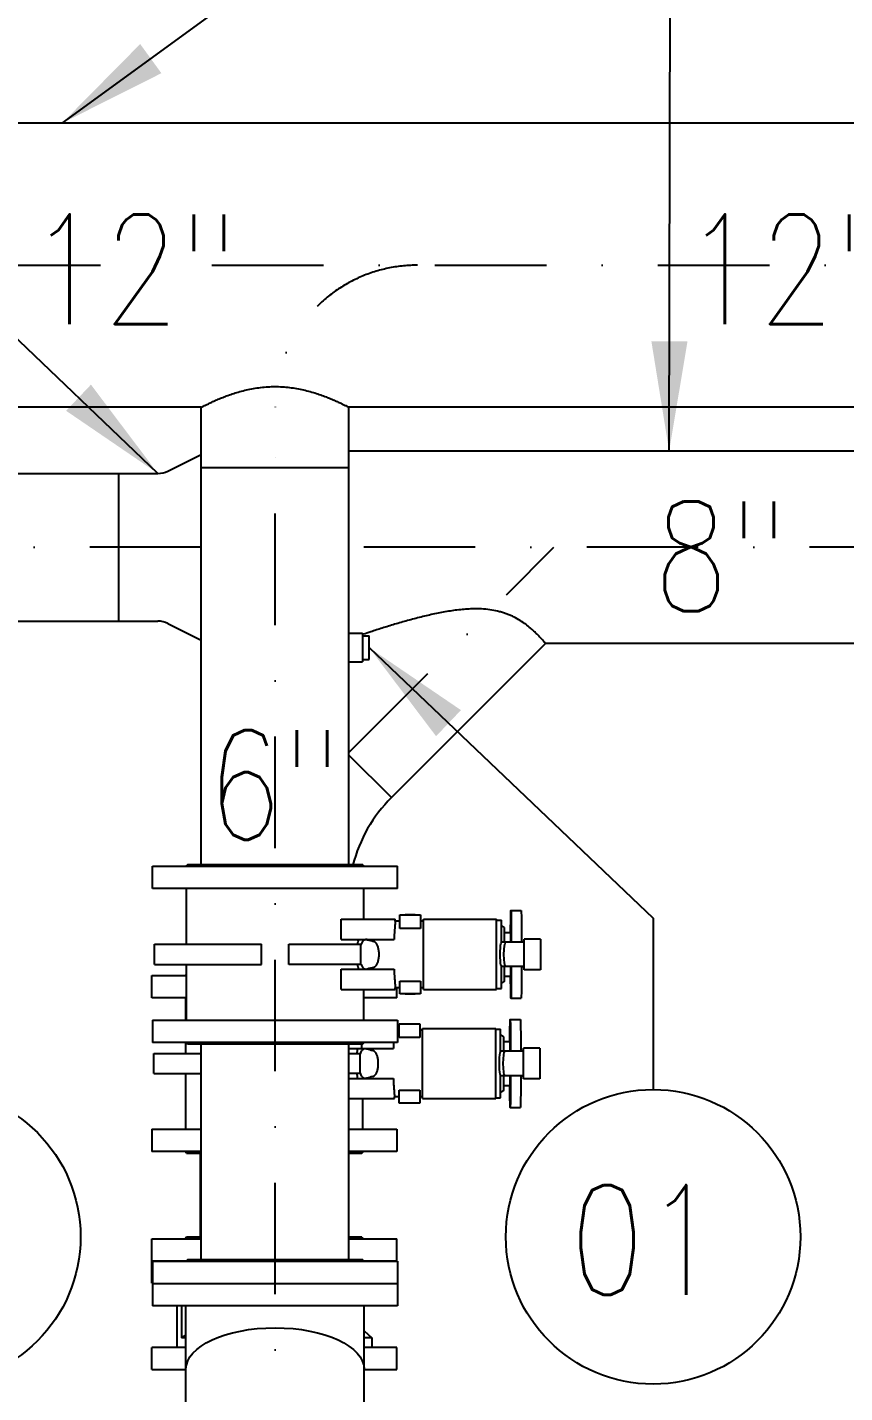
# Model space of a CAD drawing. Header units: millimetres. Extents: x -312439 to 477422, y -331570 to 212570.
# Drawn here: x 364600 to 365531, y 156486 to 158041 of the extents above; entities that cross this region are included whole.
import ezdxf

# ---------------------------------------------------------------- set-up
doc = ezdxf.new("R2010")
doc.units = ezdxf.units.MM
doc.linetypes.add('DASHDOT', pattern=[25.4, 12.7, -6.35, 0, -6.35])
doc.linetypes.add('DASHED', pattern=[0.75, 0.5, -0.25])
doc.layers.add('ARCONDTEXTO', color=4, linetype='Continuous')
doc.layers.add('TEXTO FORMATO', color=4, linetype='Continuous')
doc.styles.add('ROMAND', font='ROMAND.SHX')
doc.styles.add('ROMANS', font='romans.shx', dxfattribs={"height": 187.5})
doc.dimstyles.new('1-50 (MILIMETRO)', dxfattribs={"dimscale": 0, "dimtxt": 125, "dimasz": 125, "dimexe": 100, "dimexo": 100, "dimgap": 50, "dimtad": 0, "dimdec": 0, "dimzin": 0, "dimdsep": 46, "dimtxsty": 'ROMAND', "dimcen": -390, "dimclrd": 1, "dimclre": 1, "dimclrt": 3, "dimadec": 0, "dimazin": 0, "dimtfac": 1, "dimtdec": 0, "dimtix": 1, "dimtmove": 2, "dimatfit": 2, "dimfxl": 1, "dimtvp": 1, "dimtolj": 1, "dimtzin": 0, "dimarcsym": 0})

# ---------------------------------------------------------------- blocks, each defined once
blk = doc.blocks.new('*D152')
at = {"color": 1, "lineweight": -2, "transparency": 16777216}
for p, q in [((363586.8, 158111.7), (363586.8, 158719.7)), ((368637.4, 158111.7), (368637.4, 158719.7)), ((363711.8, 158619.7), (368512.4, 158619.7))]:
    blk.add_line(p, q, dxfattribs=at)
at = {"color": 1, "transparency": 16777216}
for points in [[(363711.8, 158640.5), (363711.8, 158598.9), (363586.8, 158619.7)], [(368512.4, 158640.5), (368512.4, 158598.9), (368637.4, 158619.7)]]:
    blk.add_solid(points, dxfattribs=at)
at = {"layer": 'Defpoints', "color": 0, "transparency": 16777216}
for p in [(368637.4, 158619.7), (363586.8, 158011.7), (368637.4, 158011.7)]:
    blk.add_point(p, dxfattribs=at)
at = {"color": 3, "transparency": 16777216, "insert": (366112.1, 158744.7), "char_height": 125, "attachment_point": 5, "style": 'ROMAND'}
blk.add_mtext('\\A1;5051', dxfattribs=at)

msp = doc.modelspace()

# ---------------------------------------------------------------- linework, layer by layer
at = {"color": 5, "linetype": 'Continuous', "extrusion": (0, 1, 0)}
for p, q in [((368549.983, 157932.122), (363674.233, 157932.122)), ((364797.692, 157608.322), (364145.627, 157608.322)), ((364797.692, 157087.012), (364797.692, 157608.322)), ((364965.992, 157087.012), (364965.992, 157608.322)), ((365618.056, 157608.322), (364965.992, 157608.322)), ((364759.669, 157535.676), (364797.692, 157554.687)), ((365618.056, 157558.394), (364965.992, 157558.394)), ((364313.077, 157532.994), (364748.309, 157532.994)), ((364703.506, 157532.994), (364703.506, 157364.694)), ((364797.692, 157539.586), (364965.992, 157539.586)), ((364313.077, 157364.694), (364748.309, 157364.694)), ((364759.669, 157362.013), (364797.692, 157343.001)), ((364965.992, 157351.059), (364981.316, 157351.059)), ((364981.316, 157351.059), (364981.316, 157318.159)), ((364981.316, 157348.059), (364988.98, 157348.059)), ((364988.98, 157321.159), (364988.98, 157348.059)), ((365190.035, 157339.294), (365014.436, 157163.695)), ((365618.056, 157339.294), (365190.035, 157339.294)), ((364965.992, 157318.159), (364981.316, 157318.159)), ((364981.316, 157321.159), (364988.98, 157321.159)), ((365014.436, 157163.695), (364965.992, 157212.139)), ((364742.342, 157085.412), (365021.342, 157085.412)), ((364742.342, 157060.012), (364742.342, 157085.412)), ((364781.942, 157087.012), (364780.342, 157085.412)), ((364981.742, 157087.012), (364781.942, 157087.012)), ((364981.742, 157087.012), (364983.342, 157085.412)), ((365021.342, 157060.012), (365021.342, 157085.412)), ((365021.342, 157060.012), (364742.342, 157060.012)), ((364780.842, 156996.512), (364780.842, 157060.012)), ((364982.842, 157025.012), (364982.842, 157060.012)), ((365150.637, 157035.012), (365162.301, 157035.012)), ((364957.093, 157025.012), (365018.842, 157025.012)), ((364957.093, 157002.012), (364957.093, 157025.012)), ((365018.842, 157023.012), (365018.842, 157025.012)), ((365024.099, 157023.012), (365018.842, 157023.012)), ((365024.099, 157014.5), (365024.099, 157030.125)), ((365024.099, 157030.125), (365047.537, 157030.125)), ((365030.262, 157030.281), (365041.323, 157030.281)), ((365047.537, 157030.125), (365047.537, 157014.5)), ((365050.842, 157023.012), (365047.537, 157023.012)), ((365050.842, 156945.012), (365050.842, 157025.012)), ((365050.842, 157025.012), (365134.269, 157025.012)), ((365134.269, 156945.012), (365134.269, 157025.012)), ((365134.269, 157024.074), (365139.737, 157024.074)), ((365139.737, 156998.471), (365139.737, 157024.074)), ((365143.328, 157015.57), (365139.737, 157018.012)), ((365047.537, 157014.5), (365024.099, 157014.5)), ((365143.328, 156999.012), (365143.328, 157015.57)), ((365143.328, 157010.012), (365150.637, 157010.012)), ((365150.637, 156999.012), (365150.637, 157010.012)), ((365184.337, 157002.512), (365165.826, 157002.512)), ((365165.826, 156967.512), (365165.826, 157002.512)), ((365184.337, 157002.512), (365184.337, 156967.512)), ((364744.513, 156996.512), (364866.287, 156996.512)), ((364744.513, 156973.512), (364744.513, 156996.512)), ((364866.287, 156973.512), (364866.287, 156996.512)), ((364897.396, 156996.512), (364979.749, 156996.512)), ((364897.396, 156973.512), (364897.396, 156996.512)), ((364957.093, 157002.012), (365017.481, 157002.012)), ((364979.749, 156973.512), (364979.749, 156996.512)), ((365165.826, 156999.012), (365140.26, 156999.012)), ((365165.826, 156999.338), (365162.718, 156999.338)), ((364744.513, 156973.512), (364866.287, 156973.512)), ((364780.842, 156910.012), (364780.842, 156973.512)), ((364979.749, 156973.512), (364897.396, 156973.512)), ((365139.737, 156945.949), (365139.737, 156971.553)), ((365165.826, 156971.012), (365140.26, 156971.012)), ((365143.328, 156954.453), (365143.328, 156971.012)), ((365150.637, 156960.012), (365150.637, 156971.012)), ((364741.492, 156961.062), (364780.842, 156961.062)), ((364741.492, 156935.662), (364741.492, 156961.062)), ((364780.842, 156962.412), (364779.492, 156961.062)), ((364957.093, 156945.012), (364957.093, 156968.012)), ((364957.093, 156968.012), (365017.481, 156968.012)), ((365143.328, 156960.012), (365150.637, 156960.012)), ((365165.826, 156970.686), (365162.718, 156970.686)), ((365184.337, 156967.512), (365165.826, 156967.512)), ((364957.093, 156945.012), (365018.842, 156945.012)), ((364982.842, 156910.012), (364982.842, 156945.012)), ((365024.099, 156947.012), (365018.842, 156947.012)), ((365018.842, 156945.012), (365018.842, 156947.012)), ((365020.492, 156935.662), (365020.492, 156947.012)), ((365024.099, 156939.899), (365024.099, 156954.616)), ((365024.099, 156954.616), (365047.537, 156954.616)), ((365047.537, 156939.899), (365024.099, 156939.899)), ((365047.537, 156954.616), (365047.537, 156939.899)), ((365050.842, 156947.012), (365047.537, 156947.012)), ((365050.842, 156945.012), (365134.269, 156945.012)), ((365134.269, 156945.949), (365139.737, 156945.949)), ((365143.328, 156954.453), (365139.737, 156952.012)), ((364780.842, 156935.662), (364741.492, 156935.662)), ((364779.992, 156910.012), (364779.992, 156935.662)), ((365020.492, 156935.662), (364982.842, 156935.662)), ((365041.323, 156939.743), (365030.262, 156939.743)), ((365150.637, 156935.012), (365162.301, 156935.012)), ((364742.342, 156910.012), (365021.342, 156910.012)), ((364742.342, 156910.012), (364742.342, 156884.612)), ((365021.342, 156910.012), (365021.342, 156884.612)), ((365149.787, 156910.662), (365161.451, 156910.662)), ((365023.249, 156898.662), (365021.342, 156898.662)), ((365023.249, 156890.15), (365023.249, 156905.775)), ((365023.249, 156905.775), (365046.687, 156905.775)), ((365029.412, 156905.931), (365040.473, 156905.931)), ((365046.687, 156905.775), (365046.687, 156890.15)), ((365049.992, 156898.662), (365046.687, 156898.662)), ((365049.992, 156820.662), (365049.992, 156900.662)), ((365049.992, 156900.662), (365133.419, 156900.662)), ((365133.419, 156820.662), (365133.419, 156900.662)), ((365133.419, 156899.724), (365138.887, 156899.724)), ((365138.887, 156874.121), (365138.887, 156899.724)), ((365142.478, 156891.22), (365138.887, 156893.662)), ((365021.342, 156884.612), (364742.342, 156884.612)), ((364779.992, 156872.162), (364779.992, 156884.612)), ((364781.942, 156883.012), (364780.342, 156884.612)), ((364781.942, 156883.012), (364981.742, 156883.012)), ((364797.692, 156637.012), (364797.692, 156883.012)), ((364965.992, 156637.012), (364965.992, 156883.012)), ((364965.992, 156877.662), (365016.631, 156877.662)), ((364980.766, 156877.662), (364980.766, 156883.012)), ((364981.742, 156883.012), (364983.342, 156884.612)), ((365046.687, 156890.15), (365023.249, 156890.15)), ((365142.478, 156874.662), (365142.478, 156891.22)), ((365142.478, 156885.662), (365149.787, 156885.662)), ((365149.787, 156874.662), (365149.787, 156885.662)), ((365183.487, 156878.162), (365164.976, 156878.162)), ((365164.976, 156843.162), (365164.976, 156878.162)), ((365183.487, 156878.162), (365183.487, 156843.162)), ((364743.663, 156872.162), (364797.692, 156872.162)), ((364743.663, 156849.162), (364743.663, 156872.162)), ((364965.992, 156872.162), (364978.899, 156872.162)), ((364978.899, 156849.162), (364978.899, 156872.162)), ((365164.976, 156874.662), (365139.41, 156874.662)), ((365164.976, 156874.988), (365161.868, 156874.988)), ((364743.663, 156849.162), (364797.692, 156849.162)), ((364779.992, 156785.662), (364779.992, 156849.162)), ((364978.899, 156849.162), (364965.992, 156849.162)), ((365138.887, 156821.599), (365138.887, 156847.203)), ((365164.976, 156846.662), (365139.41, 156846.662)), ((365142.478, 156830.103), (365142.478, 156846.662)), ((365149.787, 156835.662), (365149.787, 156846.662)), ((364965.992, 156843.662), (365016.631, 156843.662)), ((365142.478, 156835.662), (365149.787, 156835.662)), ((365164.976, 156846.336), (365161.868, 156846.336)), ((365183.487, 156843.162), (365164.976, 156843.162)), ((364965.992, 156820.662), (365017.992, 156820.662)), ((364981.992, 156785.662), (364981.992, 156820.662)), ((365023.249, 156822.662), (365017.992, 156822.662)), ((365017.992, 156820.662), (365017.992, 156822.662)), ((365023.249, 156815.549), (365023.249, 156830.266)), ((365023.249, 156830.266), (365046.687, 156830.266)), ((365046.687, 156815.549), (365023.249, 156815.549)), ((365046.687, 156830.266), (365046.687, 156815.549)), ((365049.992, 156822.662), (365046.687, 156822.662)), ((365049.992, 156820.662), (365133.419, 156820.662)), ((365133.419, 156821.599), (365138.887, 156821.599)), ((365142.478, 156830.103), (365138.887, 156827.662)), ((365040.473, 156815.393), (365029.412, 156815.393)), ((365149.787, 156810.662), (365161.451, 156810.662)), ((364741.492, 156785.662), (364797.692, 156785.662)), ((364741.492, 156785.662), (364741.492, 156760.262)), ((364965.992, 156785.662), (365020.492, 156785.662)), ((365020.492, 156785.662), (365020.492, 156760.262)), ((364797.692, 156760.262), (364741.492, 156760.262)), ((364781.092, 156758.662), (364779.492, 156760.262)), ((364781.092, 156758.662), (364797.692, 156758.662)), ((364796.842, 156662.662), (364796.842, 156758.662)), ((365020.492, 156760.262), (364965.992, 156760.262)), ((364965.992, 156758.662), (364980.892, 156758.662)), ((364980.892, 156758.662), (364982.492, 156760.262)), ((364741.492, 156661.062), (364797.692, 156661.062)), ((364741.492, 156610.262), (364741.492, 156661.062)), ((364781.092, 156662.662), (364779.492, 156661.062)), ((364797.692, 156662.662), (364781.092, 156662.662)), ((364980.892, 156662.662), (364965.992, 156662.662)), ((364965.992, 156661.062), (365020.492, 156661.062)), ((364980.892, 156662.662), (364982.492, 156661.062)), ((365020.492, 156635.412), (365020.492, 156661.062)), ((364741.492, 156635.662), (364780.592, 156635.662)), ((364742.342, 156635.412), (365021.342, 156635.412)), ((364742.342, 156635.412), (364742.342, 156584.612)), ((364781.942, 156637.012), (364780.342, 156635.412)), ((364981.742, 156637.012), (364781.942, 156637.012)), ((364981.742, 156637.012), (364983.342, 156635.412)), ((364983.092, 156635.662), (365020.492, 156635.662)), ((365021.342, 156635.412), (365021.342, 156584.612)), ((364742.342, 156610.262), (364741.492, 156610.262)), ((364742.342, 156610.012), (365021.342, 156610.012)), ((365021.342, 156584.612), (364742.342, 156584.612)), ((364769.992, 156584.612), (364769.992, 156537.262)), ((364775.272, 156584.612), (364775.272, 156548.075)), ((364780.342, 156333.764), (364780.342, 156584.612)), ((364983.342, 156333.764), (364983.342, 156584.612)), ((364983.342, 156556.064), (364991.992, 156548.075)), ((364780.342, 156537.262), (364741.492, 156537.262)), ((364741.492, 156511.862), (364741.492, 156537.262)), ((364780.342, 156548.075), (364775.272, 156548.075)), ((364991.992, 156548.075), (364983.342, 156548.075)), ((365020.492, 156537.262), (364983.342, 156537.262)), ((364991.992, 156548.075), (364991.992, 156537.262)), ((365020.492, 156511.862), (365020.492, 156537.262)), ((364741.492, 156511.862), (364780.342, 156511.862)), ((364780.342, 156511.012), (364779.492, 156511.862)), ((364983.342, 156511.862), (365020.492, 156511.862))]:
    msp.add_line(p, q, dxfattribs=at)
at = {"color": 6, "linetype": 'DASHDOT', "ltscale": 10}
for p, q in [((364555.877, 157770.222), (367327.353, 157770.222)), ((364881.842, 155835.562), (364881.842, 157608.322)), ((364797.692, 157448.844), (364313.077, 157448.844)), ((365618.056, 157448.844), (364965.992, 157448.844))]:
    msp.add_line(p, q, dxfattribs=at)
at = {"color": 6, "linetype": 'DASHDOT', "ltscale": 10, "extrusion": (0, 1, 0)}
msp.add_line((364965.992, 157215.165), (365199.671, 157448.844), dxfattribs=at)
at = {"color": 5, "linetype": 'DASHED', "extrusion": (0, 1, 0)}
for p, q in [((364979.628, 156973.512), (364979.628, 156996.512)), ((364797.7, 156849.162), (364797.7, 156872.162))]:
    msp.add_line(p, q, dxfattribs=at)
at = {"color": 6, "linetype": 'DASHDOT', "ltscale": 10}
msp.add_arc((365043.747, 157608.322), 161.906, 89.852113, 179.999899, dxfattribs=at)
at = {"color": 5, "linetype": 'Continuous'}
for centre, radius, start, end in [((364748.309, 157558.394), 25.4, 270, 296.565051), ((364748.309, 157339.294), 25.4, 63.434949, 90), ((365133.442, 157044.689), 168.3, 135, 165.435166)]:
    msp.add_arc(centre, radius, start, end, dxfattribs=at)
at = {"color": 5, "linetype": 'Continuous', "extrusion": (0, 0, -1)}
for centre, major_axis, start_param, end_param in [((365150.637, 156985.012), (0, -50), 2.0943951, 4.42859487), ((365162.301, 156985.012), (0, 50), 0, 1.28700222), ((365150.637, 156985.012), (0, -50), 4.99618309, 7.33038286), ((365162.301, 156985.012), (0, 50), 1.85459044, 3.14159265), ((365149.787, 156860.662), (0, -50), 2.0943951, 4.42859487), ((365161.451, 156860.662), (0, 50), 0, 1.28700222), ((365149.787, 156860.662), (0, -50), 4.99618309, 7.33038286), ((365161.451, 156860.662), (0, 50), 1.85459044, 3.14159265)]:
    msp.add_ellipse(centre, major_axis=major_axis, ratio=0.00871634, start_param=start_param, end_param=end_param, dxfattribs=at)
at = {"color": 5, "linetype": 'Continuous', "extrusion": (8.50415e-18, 1.71977e-38, -1)}
for centre, start_param, end_param in [((364710.353, 156985.012), 2.68573728, 2.74189531), ((364710.353, 156985.012), 3.54129, 3.59744803), ((364709.503, 156860.662), 2.68573728, 2.74189531), ((364709.503, 156860.662), 3.54129, 3.59744803)]:
    msp.add_ellipse(centre, major_axis=(-307.977, 0), ratio=0.12338598, start_param=start_param, end_param=end_param, dxfattribs=at)
at = {"color": 5, "linetype": 'Continuous', "extrusion": (-4.13693e-49, 3.37806e-33, -1)}
for centre, major_axis, start_param, end_param in [((365140.26, 156985.012), (0, 14), 3.14159265, 6.28318531), ((365144.621, 156985.012), (0, -14), 0, 3.14159265), ((365139.41, 156860.662), (0, 14), 3.14159265, 6.28318531), ((365143.771, 156860.662), (0, -14), 0, 3.14159265)]:
    msp.add_ellipse(centre, major_axis=major_axis, ratio=0.13557255, start_param=start_param, end_param=end_param, dxfattribs=at)
at = {"color": 5, "linetype": 'Continuous', "extrusion": (9.86076e-32, -3.78136e-48, -1)}
msp.add_ellipse((364881.842, 156512.208), major_axis=(-101.5, 0), ratio=0.46630766, start_param=0, end_param=3.14159265, dxfattribs=at)
at = {"color": 5, "linetype": 'DASHED', "extrusion": (9.86076e-32, -3.78136e-48, -1)}
for start_param, end_param in [(3.13484472, 3.14159265), (0, 0.00674793)]:
    msp.add_ellipse((364881.842, 156512.208), major_axis=(101.5, 0), ratio=0.46630766, start_param=start_param, end_param=end_param, dxfattribs=at)
at = {"color": 5, "linetype": 'Continuous'}
for points, knots in [([(364797.692, 157608.322), (364797.692, 157608.322), (364797.822, 157608.39), (364798.358, 157608.667), (364798.764, 157608.877), (364799.855, 157609.436), (364800.539, 157609.785), (364802.18, 157610.61), (364803.136, 157611.086), (364805.3, 157612.146), (364806.509, 157612.729), (364809.157, 157613.978), (364810.595, 157614.644), (364813.666, 157616.026), (364815.299, 157616.743), (364818.717, 157618.193), (364820.503, 157618.927), (364824.181, 157620.381), (364826.142, 157621.127), (364830.278, 157622.623), (364832.455, 157623.372), (364836.996, 157624.836), (364839.36, 157625.551), (364844.246, 157626.91), (364846.768, 157627.554), (364851.929, 157628.734), (364854.571, 157629.271), (364859.938, 157630.211), (364862.661, 157630.612), (364868.142, 157631.259), (364870.899, 157631.504), (364876.397, 157631.829), (364879.137, 157631.909), (364881.842, 157631.909)], [388.89052014, 388.89052014, 388.89052014, 388.89052014, 396.97918614, 396.97918614, 405.06785213, 405.06785213, 413.15651813, 413.15651813, 421.24518412, 421.24518412, 429.33385012, 429.33385012, 437.42251611, 437.42251611, 445.51118211, 445.51118211, 453.5998481, 453.5998481, 461.71495378, 461.71495378, 469.83005946, 469.83005946, 477.94516514, 477.94516514, 486.06027081, 486.06027081, 494.17537649, 494.17537649, 502.29048217, 502.29048217, 510.40558784, 510.40558784, 518.52069352, 518.52069352, 518.52069352, 518.52069352]), ([(364881.842, 157631.909), (364884.547, 157631.909), (364887.287, 157631.829), (364892.785, 157631.504), (364895.542, 157631.259), (364901.023, 157630.612), (364903.746, 157630.211), (364909.112, 157629.271), (364911.755, 157628.734), (364916.916, 157627.554), (364919.437, 157626.91), (364924.323, 157625.551), (364926.688, 157624.836), (364931.229, 157623.372), (364933.405, 157622.623), (364937.542, 157621.127), (364939.503, 157620.381), (364943.181, 157618.927), (364944.966, 157618.193), (364948.385, 157616.743), (364950.018, 157616.026), (364953.089, 157614.644), (364954.527, 157613.978), (364957.174, 157612.729), (364958.384, 157612.146), (364960.548, 157611.086), (364961.504, 157610.61), (364963.144, 157609.785), (364963.829, 157609.436), (364964.92, 157608.877), (364965.326, 157608.667), (364965.862, 157608.39), (364965.992, 157608.322), (364965.992, 157608.322)], [0, 0, 0, 0, 8.11510568, 8.11510568, 16.23021135, 16.23021135, 24.34531703, 24.34531703, 32.46042271, 32.46042271, 40.57552839, 40.57552839, 48.69063406, 48.69063406, 56.80573974, 56.80573974, 64.92084542, 64.92084542, 73.00951141, 73.00951141, 81.09817741, 81.09817741, 89.1868434, 89.1868434, 97.2755094, 97.2755094, 105.36417539, 105.36417539, 113.45284139, 113.45284139, 121.54150739, 121.54150739, 129.63017338, 129.63017338, 129.63017338, 129.63017338]), ([(365110.437, 157378.702), (365107.885, 157378.702), (365105.322, 157378.632), (365100.175, 157378.372), (365097.591, 157378.181), (365089.819, 157377.453), (365084.607, 157376.758), (365074.165, 157375.063), (365068.935, 157374.063), (365058.511, 157371.847), (365053.315, 157370.632), (365043.016, 157368.06), (365037.914, 157366.704), (365027.874, 157363.918), (365022.934, 157362.488), (365013.287, 157359.61), (365008.579, 157358.161), (364999.47, 157355.298), (364995.068, 157353.883), (364988.043, 157351.59), (364985.145, 157350.634), (364981.954, 157349.57), (364981.635, 157349.464), (364981.316, 157349.357)], [0, 0, 0, 0, 7.65472201, 7.65472201, 15.30944403, 15.30944403, 30.61888806, 30.61888806, 45.92833209, 45.92833209, 61.23777611, 61.23777611, 76.54722014, 76.54722014, 91.85666417, 91.85666417, 107.1661082, 107.1661082, 122.47555223, 122.47555223, 132.7166679, 132.7166679, 133.85639435, 133.85639435, 133.85639435, 133.85639435]), ([(365190.035, 157339.294), (365190.035, 157339.294), (365189.955, 157339.391), (365189.618, 157339.789), (365189.362, 157340.091), (365188.667, 157340.904), (365188.228, 157341.414), (365187.161, 157342.633), (365186.534, 157343.342), (365185.091, 157344.936), (365184.275, 157345.823), (365182.455, 157347.745), (365181.452, 157348.78), (365179.263, 157350.959), (365178.078, 157352.103), (365175.536, 157354.451), (365174.18, 157355.655), (365171.128, 157358.229), (365169.358, 157359.644), (365165.515, 157362.485), (365163.442, 157363.912), (365159.003, 157366.681), (365156.635, 157368.024), (365152.884, 157369.903), (365151.601, 157370.508), (365148.973, 157371.662), (365147.63, 157372.212), (365144.889, 157373.249), (365143.491, 157373.737), (365140.644, 157374.646), (365139.197, 157375.067), (365134.796, 157376.223), (365131.784, 157376.851), (365125.694, 157377.822), (365122.614, 157378.166), (365116.482, 157378.605), (365113.429, 157378.702), (365110.437, 157378.702)], [511.77965077, 511.77965077, 511.77965077, 511.77965077, 519.71378628, 519.71378628, 527.6479218, 527.6479218, 535.58205732, 535.58205732, 543.51619284, 543.51619284, 551.45032836, 551.45032836, 559.38446388, 559.38446388, 567.31859939, 567.31859939, 575.25273491, 575.25273491, 584.2283893, 584.2283893, 593.20404368, 593.20404368, 602.17969807, 602.17969807, 606.66752526, 606.66752526, 611.15535245, 611.15535245, 615.64317965, 615.64317965, 620.13100684, 620.13100684, 629.10666122, 629.10666122, 638.08231561, 638.08231561, 647.05796999, 647.05796999, 647.05796999, 647.05796999]), ([(365018.842, 157023.012), (365018.842, 157023.012), (365018.837, 157022.955), (365018.816, 157022.721), (365018.8, 157022.543), (365018.758, 157022.062), (365018.732, 157021.759), (365018.669, 157021.029), (365018.633, 157020.603), (365018.553, 157019.633), (365018.509, 157019.089), (365018.415, 157017.894), (365018.364, 157017.243), (365018.261, 157015.848), (365018.207, 157015.104), (365018.099, 157013.543), (365018.045, 157012.725), (365017.938, 157011.039), (365017.884, 157010.141), (365017.776, 157008.249), (365017.722, 157007.253), (365017.619, 157005.179), (365017.568, 157004.1), (365017.507, 157002.665), (365017.494, 157002.339), (365017.481, 157002.012)], [57.28921412, 57.28921412, 57.28921412, 57.28921412, 60.86978611, 60.86978611, 64.45035811, 64.45035811, 68.0309301, 68.0309301, 71.6115021, 71.6115021, 75.19207409, 75.19207409, 78.77264609, 78.77264609, 82.35321808, 82.35321808, 85.93379008, 85.93379008, 89.51436985, 89.51436985, 93.09494962, 93.09494962, 96.67552939, 96.67552939, 97.71231018, 97.71231018, 97.71231018, 97.71231018]), ([(364976.125, 156996.512), (364976.253, 156997.563), (364976.397, 156998.602), (364976.679, 157000.43), (364976.812, 157001.229), (364976.952, 157002.012)], [127.07979622, 127.07979622, 127.07979622, 127.07979622, 130.23356515, 130.23356515, 132.74469592, 132.74469592, 132.74469592, 132.74469592]), ([(364986.88, 157001.741), (364986.832, 157001.753), (364986.784, 157001.764), (364986.417, 157001.844), (364986.094, 157001.878), (364985.462, 157001.878), (364985.139, 157001.844), (364984.502, 157001.705), (364984.188, 157001.601), (364983.589, 157001.333), (364983.303, 157001.169), (364982.772, 157000.803), (364982.528, 157000.601), (364982.071, 157000.169), (364981.854, 156999.932), (364981.453, 156999.439), (364981.269, 156999.182), (364980.755, 156998.385), (364980.463, 156997.82), (364980.039, 156996.837), (364979.887, 156996.435), (364979.749, 156996.023)], [-21.26267195, -21.26267195, -21.26267195, -21.26267195, -21.11915379, -21.11915379, -20.17147234, -20.17147234, -19.22379089, -19.22379089, -18.27610943, -18.27610943, -17.32842798, -17.32842798, -16.38074653, -16.38074653, -15.35694987, -15.35694987, -14.33315322, -14.33315322, -12.2855599, -12.2855599, -10.93750643, -10.93750643, -10.93750643, -10.93750643]), ([(364994.054, 156970.225), (364994.234, 156970.277), (364994.411, 156970.34), (364994.886, 156970.537), (364995.175, 156970.691), (364995.714, 156971.037), (364995.965, 156971.228), (364996.635, 156971.813), (364997.017, 156972.244), (364997.696, 156973.171), (364997.994, 156973.666), (364998.524, 156974.708), (364998.755, 156975.254), (364999.164, 156976.385), (364999.34, 156976.971), (364999.799, 156978.77), (365000.009, 156980.023), (365000.279, 156982.538), (365000.339, 156983.799), (365000.339, 156986.225), (365000.279, 156987.486), (365000.009, 156990.001), (364999.799, 156991.254), (364999.34, 156993.053), (364999.164, 156993.639), (364998.755, 156994.77), (364998.524, 156995.316), (364997.994, 156996.358), (364997.696, 156996.853), (364997.017, 156997.779), (364996.635, 156998.211), (364995.965, 156998.795), (364995.714, 156998.987), (364995.175, 156999.333), (364994.886, 156999.487), (364994.411, 156999.684), (364994.234, 156999.747), (364994.054, 156999.799)], [19.61044159, 19.61044159, 19.61044159, 19.61044159, 20.1459077, 20.1459077, 21.07701959, 21.07701959, 22.00813148, 22.00813148, 23.82803603, 23.82803603, 25.64794057, 25.64794057, 27.46784512, 27.46784512, 29.28774966, 29.28774966, 32.92755875, 32.92755875, 36.56736784, 36.56736784, 40.20717692, 40.20717692, 43.84698601, 43.84698601, 45.66689056, 45.66689056, 47.4867951, 47.4867951, 49.30669965, 49.30669965, 51.12660419, 51.12660419, 52.05771608, 52.05771608, 52.98882797, 52.98882797, 53.52429409, 53.52429409, 53.52429409, 53.52429409]), ([(364976.952, 156968.012), (364976.812, 156968.795), (364976.679, 156969.594), (364976.397, 156971.422), (364976.253, 156972.46), (364976.125, 156973.512)], [98.77164859, 98.77164859, 98.77164859, 98.77164859, 101.28277937, 101.28277937, 104.4365483, 104.4365483, 104.4365483, 104.4365483]), ([(364979.749, 156974.001), (364979.887, 156973.589), (364980.039, 156973.187), (364980.463, 156972.204), (364980.755, 156971.639), (364981.269, 156970.842), (364981.453, 156970.585), (364981.854, 156970.091), (364982.071, 156969.855), (364982.528, 156969.423), (364982.772, 156969.221), (364983.303, 156968.855), (364983.589, 156968.691), (364984.188, 156968.423), (364984.502, 156968.319), (364985.139, 156968.18), (364985.462, 156968.146), (364986.094, 156968.146), (364986.417, 156968.18), (364986.784, 156968.26), (364986.832, 156968.271), (364986.88, 156968.283)], [10.93750643, 10.93750643, 10.93750643, 10.93750643, 12.2855599, 12.2855599, 14.33315322, 14.33315322, 15.35694987, 15.35694987, 16.38074653, 16.38074653, 17.32842798, 17.32842798, 18.27610943, 18.27610943, 19.22379089, 19.22379089, 20.17147234, 20.17147234, 21.11915379, 21.11915379, 21.26267195, 21.26267195, 21.26267195, 21.26267195]), ([(365017.481, 156968.012), (365017.494, 156967.684), (365017.507, 156967.359), (365017.568, 156965.924), (365017.619, 156964.845), (365017.722, 156962.77), (365017.776, 156961.775), (365017.884, 156959.882), (365017.938, 156958.985), (365018.045, 156957.299), (365018.099, 156956.481), (365018.207, 156954.919), (365018.261, 156954.176), (365018.364, 156952.781), (365018.415, 156952.129), (365018.509, 156950.935), (365018.553, 156950.391), (365018.633, 156949.421), (365018.669, 156948.995), (365018.732, 156948.265), (365018.758, 156947.962), (365018.8, 156947.481), (365018.816, 156947.303), (365018.837, 156947.068), (365018.842, 156947.012), (365018.842, 156947.012)], [131.44454629, 131.44454629, 131.44454629, 131.44454629, 132.48132708, 132.48132708, 136.06190685, 136.06190685, 139.64248662, 139.64248662, 143.22306639, 143.22306639, 146.80363838, 146.80363838, 150.38421038, 150.38421038, 153.96478237, 153.96478237, 157.54535437, 157.54535437, 161.12592636, 161.12592636, 164.70649836, 164.70649836, 168.28707035, 168.28707035, 171.86764235, 171.86764235, 171.86764235, 171.86764235]), ([(364975.275, 156872.162), (364975.403, 156873.213), (364975.547, 156874.252), (364975.829, 156876.08), (364975.962, 156876.879), (364976.102, 156877.662)], [127.07979622, 127.07979622, 127.07979622, 127.07979622, 130.23356515, 130.23356515, 132.74469592, 132.74469592, 132.74469592, 132.74469592]), ([(365016.967, 156884.612), (365016.917, 156883.736), (365016.868, 156882.818), (365016.769, 156880.829), (365016.718, 156879.75), (365016.657, 156878.315), (365016.644, 156877.989), (365016.631, 156877.662)], [89.8071633, 89.8071633, 89.8071633, 89.8071633, 93.09494962, 93.09494962, 96.67552939, 96.67552939, 97.71231018, 97.71231018, 97.71231018, 97.71231018]), ([(364986.03, 156877.391), (364985.982, 156877.403), (364985.934, 156877.414), (364985.567, 156877.494), (364985.244, 156877.528), (364984.612, 156877.528), (364984.289, 156877.494), (364983.652, 156877.355), (364983.338, 156877.251), (364982.739, 156876.983), (364982.453, 156876.819), (364981.922, 156876.453), (364981.678, 156876.251), (364981.221, 156875.819), (364981.004, 156875.582), (364980.603, 156875.089), (364980.419, 156874.832), (364979.905, 156874.035), (364979.613, 156873.47), (364979.189, 156872.487), (364979.037, 156872.085), (364978.899, 156871.673)], [-21.26267195, -21.26267195, -21.26267195, -21.26267195, -21.11915379, -21.11915379, -20.17147234, -20.17147234, -19.22379089, -19.22379089, -18.27610943, -18.27610943, -17.32842798, -17.32842798, -16.38074653, -16.38074653, -15.35694987, -15.35694987, -14.33315322, -14.33315322, -12.2855599, -12.2855599, -10.93750643, -10.93750643, -10.93750643, -10.93750643]), ([(364993.204, 156845.875), (364993.384, 156845.927), (364993.561, 156845.99), (364994.036, 156846.187), (364994.325, 156846.341), (364994.864, 156846.687), (364995.115, 156846.878), (364995.785, 156847.463), (364996.167, 156847.894), (364996.846, 156848.821), (364997.144, 156849.316), (364997.674, 156850.358), (364997.905, 156850.904), (364998.314, 156852.035), (364998.49, 156852.621), (364998.949, 156854.42), (364999.159, 156855.673), (364999.429, 156858.188), (364999.489, 156859.449), (364999.489, 156861.875), (364999.429, 156863.136), (364999.159, 156865.651), (364998.949, 156866.904), (364998.49, 156868.703), (364998.314, 156869.289), (364997.905, 156870.42), (364997.674, 156870.966), (364997.144, 156872.008), (364996.846, 156872.503), (364996.167, 156873.429), (364995.785, 156873.861), (364995.115, 156874.445), (364994.864, 156874.637), (364994.325, 156874.983), (364994.036, 156875.137), (364993.561, 156875.334), (364993.384, 156875.397), (364993.204, 156875.449)], [19.61044159, 19.61044159, 19.61044159, 19.61044159, 20.1459077, 20.1459077, 21.07701959, 21.07701959, 22.00813148, 22.00813148, 23.82803603, 23.82803603, 25.64794057, 25.64794057, 27.46784512, 27.46784512, 29.28774966, 29.28774966, 32.92755875, 32.92755875, 36.56736784, 36.56736784, 40.20717692, 40.20717692, 43.84698601, 43.84698601, 45.66689056, 45.66689056, 47.4867951, 47.4867951, 49.30669965, 49.30669965, 51.12660419, 51.12660419, 52.05771608, 52.05771608, 52.98882797, 52.98882797, 53.52429409, 53.52429409, 53.52429409, 53.52429409]), ([(364976.102, 156843.662), (364975.962, 156844.445), (364975.829, 156845.244), (364975.547, 156847.072), (364975.403, 156848.11), (364975.275, 156849.162)], [98.77164859, 98.77164859, 98.77164859, 98.77164859, 101.28277937, 101.28277937, 104.4365483, 104.4365483, 104.4365483, 104.4365483]), ([(364978.899, 156849.651), (364979.037, 156849.239), (364979.189, 156848.837), (364979.613, 156847.854), (364979.905, 156847.289), (364980.419, 156846.492), (364980.603, 156846.235), (364981.004, 156845.741), (364981.221, 156845.505), (364981.678, 156845.073), (364981.922, 156844.871), (364982.453, 156844.505), (364982.739, 156844.341), (364983.338, 156844.073), (364983.652, 156843.969), (364984.289, 156843.83), (364984.612, 156843.796), (364985.244, 156843.796), (364985.567, 156843.83), (364985.934, 156843.91), (364985.982, 156843.921), (364986.03, 156843.933)], [10.93750643, 10.93750643, 10.93750643, 10.93750643, 12.2855599, 12.2855599, 14.33315322, 14.33315322, 15.35694987, 15.35694987, 16.38074653, 16.38074653, 17.32842798, 17.32842798, 18.27610943, 18.27610943, 19.22379089, 19.22379089, 20.17147234, 20.17147234, 21.11915379, 21.11915379, 21.26267195, 21.26267195, 21.26267195, 21.26267195]), ([(365016.631, 156843.662), (365016.644, 156843.334), (365016.657, 156843.009), (365016.718, 156841.574), (365016.769, 156840.495), (365016.872, 156838.42), (365016.926, 156837.425), (365017.034, 156835.532), (365017.088, 156834.635), (365017.195, 156832.949), (365017.249, 156832.131), (365017.357, 156830.569), (365017.411, 156829.826), (365017.514, 156828.431), (365017.565, 156827.779), (365017.659, 156826.585), (365017.703, 156826.041), (365017.783, 156825.071), (365017.819, 156824.645), (365017.882, 156823.915), (365017.908, 156823.612), (365017.95, 156823.131), (365017.966, 156822.953), (365017.987, 156822.718), (365017.992, 156822.662), (365017.992, 156822.662)], [131.44454629, 131.44454629, 131.44454629, 131.44454629, 132.48132708, 132.48132708, 136.06190685, 136.06190685, 139.64248662, 139.64248662, 143.22306639, 143.22306639, 146.80363838, 146.80363838, 150.38421038, 150.38421038, 153.96478237, 153.96478237, 157.54535437, 157.54535437, 161.12592636, 161.12592636, 164.70649836, 164.70649836, 168.28707035, 168.28707035, 171.86764235, 171.86764235, 171.86764235, 171.86764235])]:
    msp.add_open_spline(points, degree=3, knots=knots, dxfattribs=at)
msp.add_rational_spline([(364780.342, 156551.247), (364777.847, 156549.751), (364775.272, 156548.075)], [1.0024877697, 1.0016905007, 1], degree=2, dxfattribs=at)
at = {"layer": 'TEXTO FORMATO', "color": 1}
for centre in [(364492.33, 156663.191), (365312.694, 156663.191)]:
    msp.add_circle(centre, 167.835, dxfattribs=at)

# ---------------------------------------------------------------- texts
at = {"layer": 'ARCONDTEXTO', "linetype": 'Continuous', "lineweight": -3, "style": 'ROMANS', "width": 0.8}
for s, p in [('12"', (364600.584, 157703.056)), ('12"', (365347.351, 157703.056)), ('8"', (365313.021, 157376.051)), ('6"', (364803.98, 157115.416))]:
    msp.add_text(s, height=125, dxfattribs=at).set_placement(p)
at = {"layer": 'ARCONDTEXTO', "color": 3, "linetype": 'Continuous', "lineweight": -3, "style": 'ROMANS', "width": 0.8}
msp.add_text('01', height=125, dxfattribs=at).set_placement((365217.376, 156597.125))

# ---------------------------------------------------------------- dimensions: what is measured, and where the dimension line sits
dim = msp.add_linear_dim(base=(368637.383, 158619.686), p1=(363586.833, 158011.722), p2=(368637.383, 158011.722), dimstyle='1-50 (MILIMETRO)', override={"dimscale": 1})
dim.commit()
dim.dimension.update_dxf_attribs({"geometry": '*D152', "text_midpoint": (366112.108, 158744.686)})

# ---------------------------------------------------------------- leaders
at = {"layer": 'TEXTO FORMATO'}
for points in [[(364748.309, 157532.994), (364248.403, 158009.832), (364248.403, 158139.046)], [(364639.105, 157932.122), (364861.433, 158093.712), (364861.433, 158139.046)], [(365330.943, 157558.394), (365332.272, 158093.712), (365332.272, 158139.046)], [(364988.98, 157334.609), (365312.694, 157026.432), (365312.694, 156831.026)]]:
    msp.add_leader(points, dimstyle='1-50 (MILIMETRO)', override={"dimscale": 1}, dxfattribs=at)

doc.saveas('drawing.dxf')
